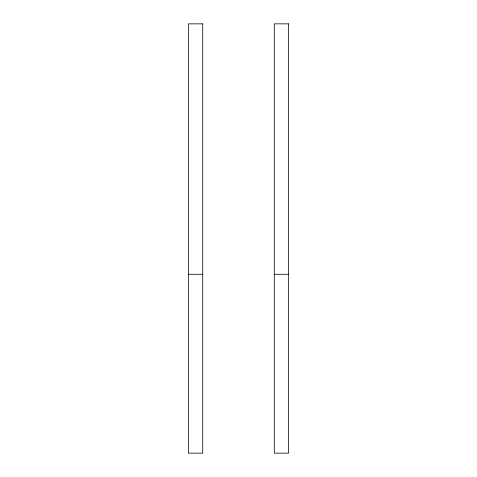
<?xml version="1.0" encoding="UTF-8"?>
<svg xmlns="http://www.w3.org/2000/svg" width="477" height="477" viewBox="0 0 477 477"><rect width="100%" height="100%" fill="white"/><g stroke="black" fill="none" stroke-linecap="round" stroke-linejoin="round"><path stroke-width="0.72" d="M188.415 274.275L202.725 274.275M274.275 274.275L288.585 274.275M202.725 23.85L188.415 23.85L188.415 453.15L202.725 453.15L202.725 23.85M288.585 23.85L274.275 23.85L274.275 453.15L288.585 453.15L288.585 23.85"/></g></svg>
